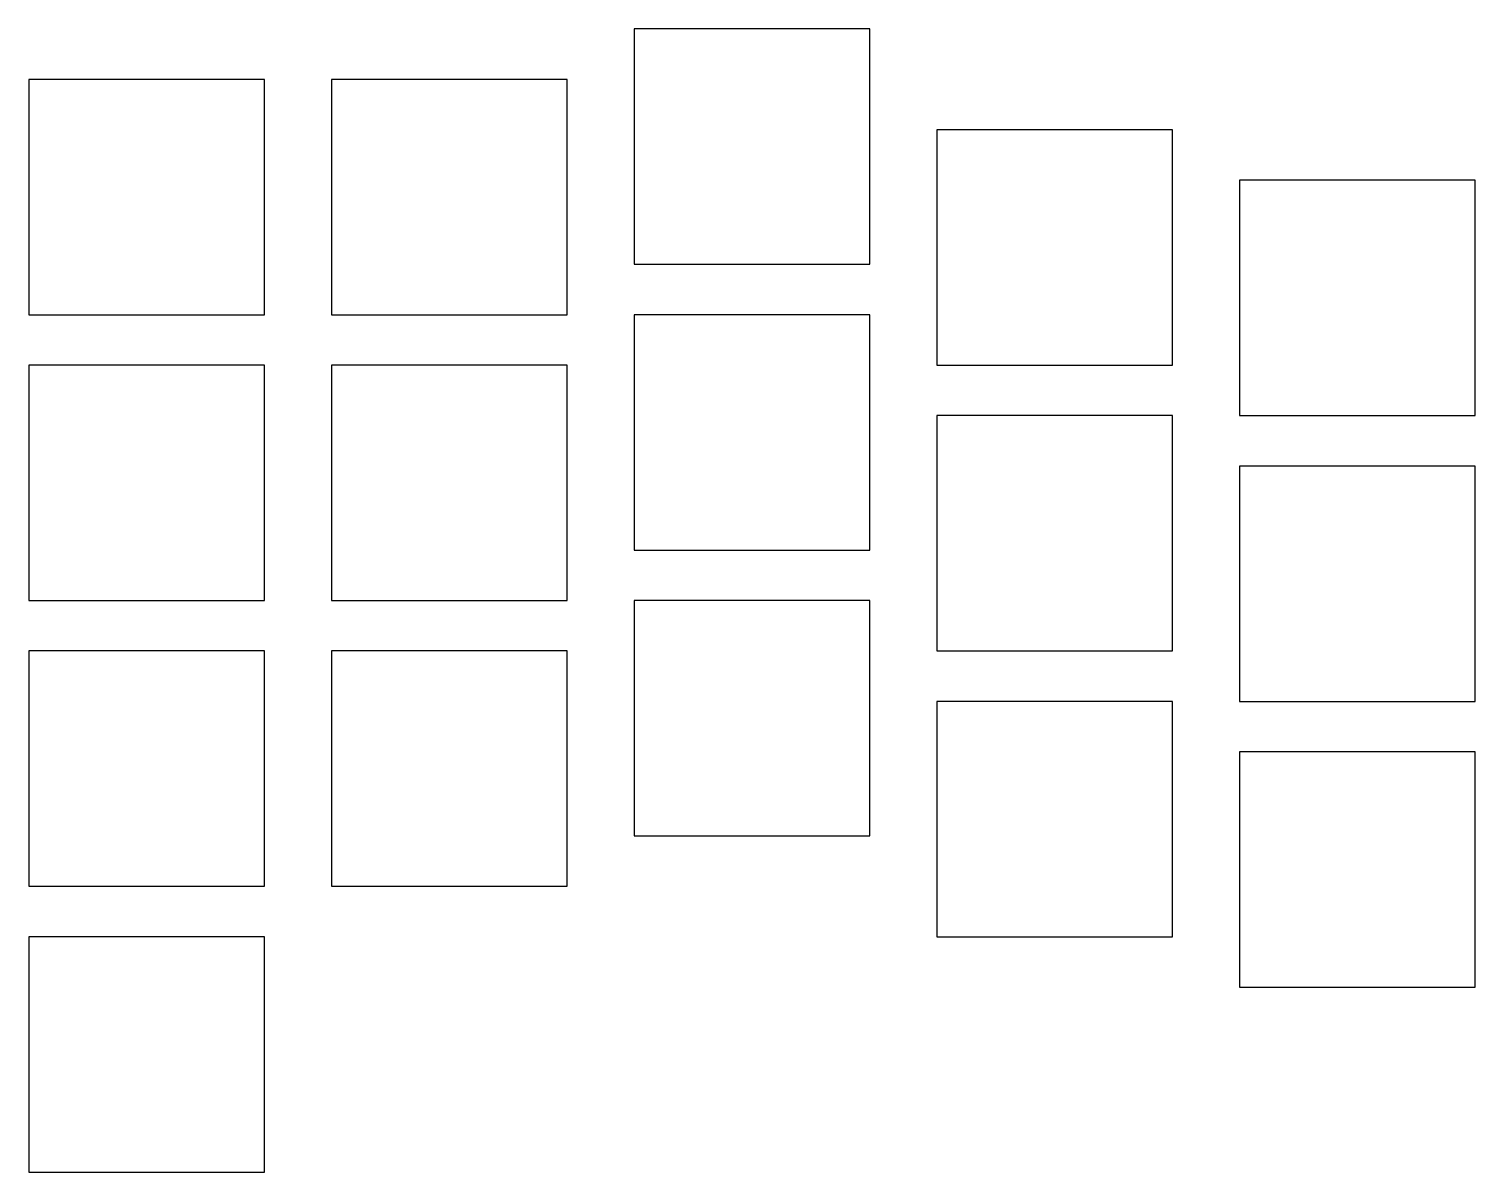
# Model space of a CAD drawing. Header units: millimetres. Extents: x -7 to 79, y -7 to 61.
import ezdxf

# ---------------------------------------------------------------- set-up
doc = ezdxf.new("R2010")
doc.units = ezdxf.units.MM

msp = doc.modelspace()

# ---------------------------------------------------------------- linework, layer by layer
for p, q in [((43, 61), (29, 61)), ((29, 61), (29, 47)), ((43, 47), (43, 61)), ((7, 58), (-7, 58)), ((-7, 58), (-7, 44)), ((7, 44), (7, 58)), ((25, 58), (11, 58)), ((11, 58), (11, 44)), ((25, 44), (25, 58)), ((61, 55), (47, 55)), ((47, 55), (47, 41)), ((61, 41), (61, 55)), ((79, 52), (65, 52)), ((65, 52), (65, 38)), ((79, 38), (79, 52)), ((29, 47), (43, 47)), ((-7, 44), (7, 44)), ((11, 44), (25, 44)), ((43, 44), (29, 44)), ((29, 44), (29, 30)), ((43, 30), (43, 44)), ((7, 41), (-7, 41)), ((-7, 41), (-7, 27)), ((7, 27), (7, 41)), ((25, 41), (11, 41)), ((11, 41), (11, 27)), ((25, 27), (25, 41)), ((47, 41), (61, 41)), ((61, 38), (47, 38)), ((47, 38), (47, 24)), ((61, 24), (61, 38)), ((65, 38), (79, 38)), ((79, 35), (65, 35)), ((65, 35), (65, 21)), ((79, 21), (79, 35)), ((29, 30), (43, 30)), ((-7, 27), (7, 27)), ((11, 27), (25, 27)), ((43, 27), (29, 27)), ((29, 27), (29, 13)), ((43, 13), (43, 27)), ((7, 24), (-7, 24)), ((-7, 24), (-7, 10)), ((7, 10), (7, 24)), ((25, 24), (11, 24)), ((11, 24), (11, 10)), ((25, 10), (25, 24)), ((47, 24), (61, 24)), ((61, 21), (47, 21)), ((47, 21), (47, 7)), ((61, 7), (61, 21)), ((65, 21), (79, 21)), ((79, 18), (65, 18)), ((65, 18), (65, 4)), ((79, 4), (79, 18)), ((29, 13), (43, 13)), ((-7, 10), (7, 10)), ((11, 10), (25, 10)), ((7, 7), (-7, 7)), ((-7, 7), (-7, -7)), ((7, -7), (7, 7)), ((47, 7), (61, 7)), ((65, 4), (79, 4)), ((-7, -7), (7, -7))]:
    msp.add_line(p, q)

doc.saveas('drawing.dxf')
